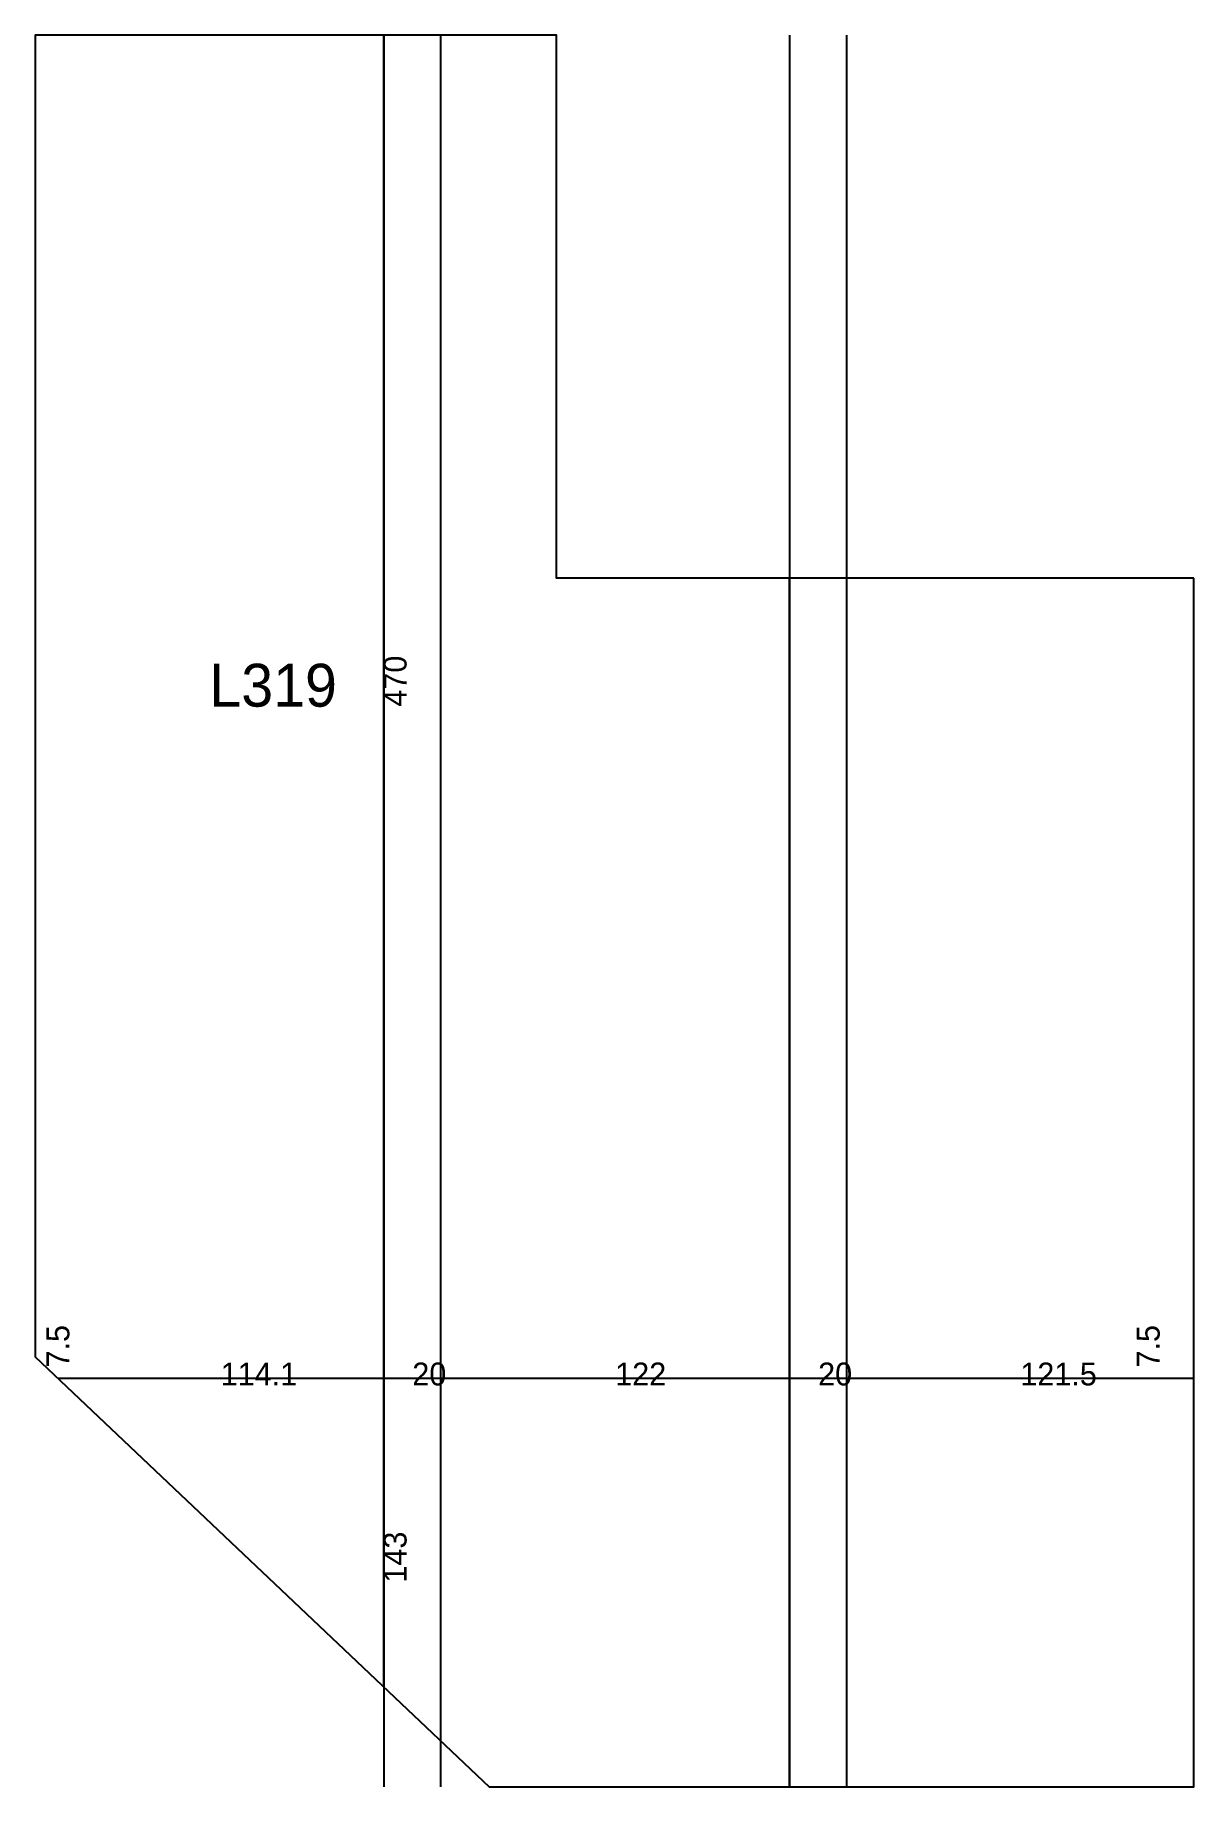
# Model space of a CAD drawing. Extents: x 2742 to 3147, y 1704 to 2317.
import ezdxf

# ---------------------------------------------------------------- set-up
doc = ezdxf.new("R2010")
doc.units = 0
for name, color, linetype in [('3', 3, 'Continuous'), ('4', 4, 'Continuous'), ('9', 9, 'Continuous'), ('Painéis', 200, 'Continuous')]:
    doc.layers.add(name, color=color, linetype=linetype)

msp = doc.modelspace()

# ---------------------------------------------------------------- linework, layer by layer
at = {"layer": '3'}
for p, q in [((2924.07, 2316.87), (2741.57, 2316.87)), ((2741.57, 2316.87), (2741.57, 1854.38)), ((2863.57, 1738.82), (2863.57, 2316.87)), ((2924.07, 2126.87), (2924.07, 2316.87)), ((3147.07, 2126.87), (2924.07, 2126.87)), ((3005.57, 1703.89), (3005.57, 2126.87)), ((3147.07, 1703.87), (3147.07, 2126.87)), ((2741.57, 1854.38), (2900.42, 1703.91)), ((2749.5, 1846.87), (3147.07, 1846.87)), ((2900.42, 1703.91), (3147.07, 1703.87))]:
    msp.add_line(p, q, dxfattribs=at)
at = {"layer": '3', "lineweight": 25}
msp.add_lwpolyline([(3147.07, 2126.87), (2924.07, 2126.87), (2924.07, 2316.87), (2741.57, 2316.87), (2741.57, 1854.38), (2900.42, 1703.91), (3147.07, 1703.87)], close=True, dxfattribs=at)
at = {"layer": '3'}
for points in [[(2863.57, 2316.87), (2863.57, 1703.87)], [(2883.57, 1703.87), (2883.57, 2316.87)], [(3005.57, 2316.87), (3005.57, 1703.87)], [(3025.57, 1703.87), (3025.57, 2316.87)]]:
    msp.add_lwpolyline(points, dxfattribs=at)
at = {"layer": '9'}
for points in [[(2883.57, 1703.87), (2883.57, 1903.87), (2883.57, 1703.87)], [(3025.57, 1703.87), (3025.57, 1903.87), (3025.57, 1703.87)]]:
    msp.add_solid(points, dxfattribs=at)
at = {"layer": 'Painéis', "lineweight": 18}
for p, q in [((2863.57, 1738.82), (2863.57, 2316.87)), ((2883.57, 1719.87), (2883.57, 2316.87)), ((3005.57, 1703.89), (3005.57, 2126.87)), ((3025.57, 1703.89), (3025.57, 2126.87)), ((2749.5, 1846.87), (3147.07, 1846.87))]:
    msp.add_line(p, q, dxfattribs=at)

# ---------------------------------------------------------------- texts
at = {"layer": '4'}
msp.add_text('L319', height=15, dxfattribs=at).set_placement((2802.57, 2081.87))
at = {"layer": 'Painéis'}
for s, p in [('470', (2871.57, 2081.87)), ('7.5', (2753.57, 1850.63)), ('7.5', (3135.07, 1850.63)), ('143', (2871.57, 1775.37))]:
    msp.add_text(s, height=8, rotation=90, dxfattribs=at).set_placement(p)
for s, p in [('114.1', (2806.53, 1844.37)), ('20', (2873.57, 1844.37)), ('122', (2944.57, 1844.37)), ('20', (3015.57, 1844.37)), ('121.5', (3086.32, 1844.37))]:
    msp.add_text(s, height=8, dxfattribs=at).set_placement(p)

doc.saveas('drawing.dxf')
